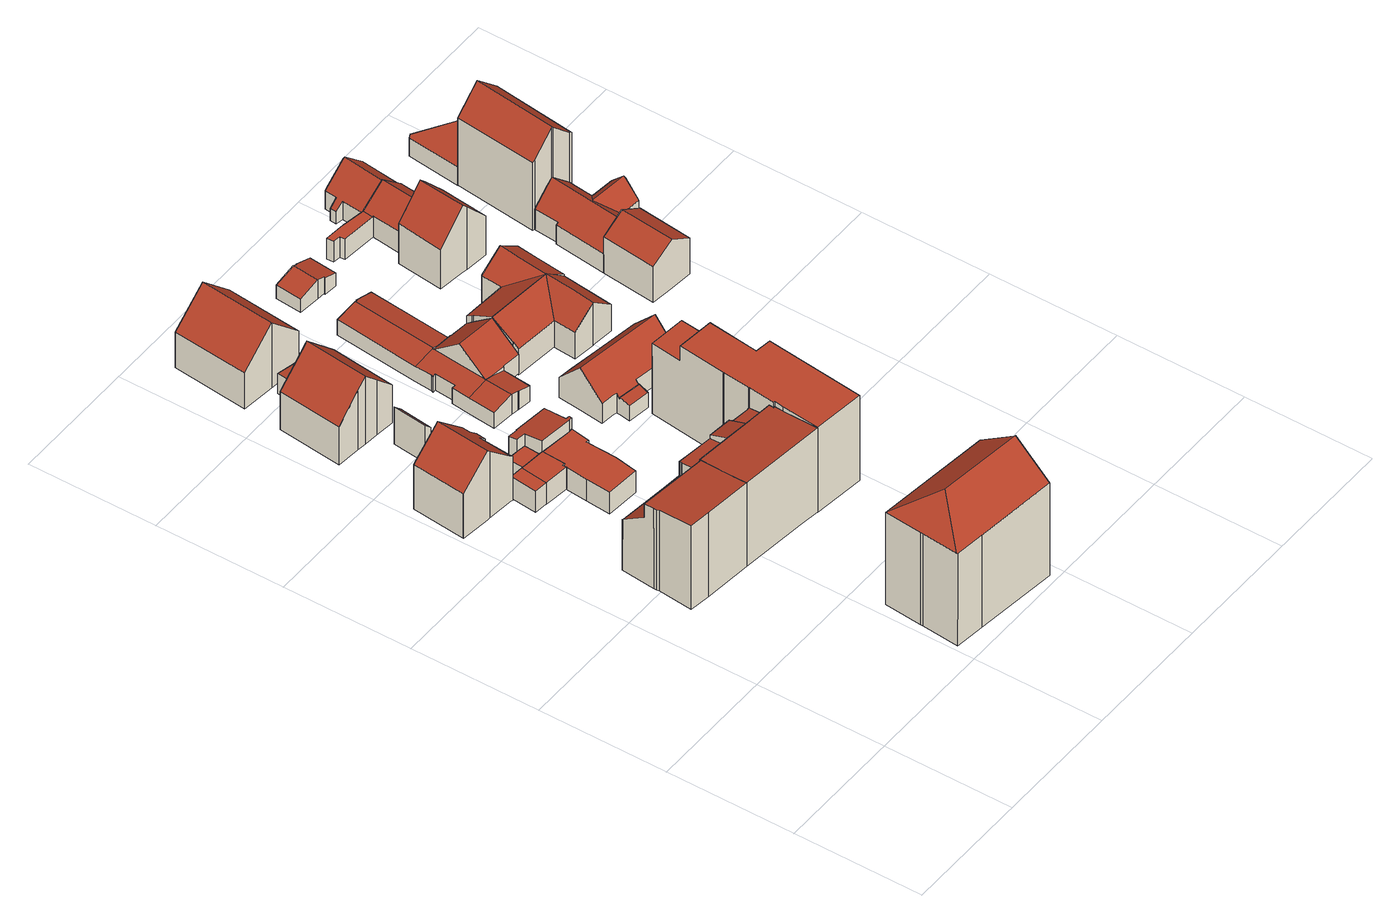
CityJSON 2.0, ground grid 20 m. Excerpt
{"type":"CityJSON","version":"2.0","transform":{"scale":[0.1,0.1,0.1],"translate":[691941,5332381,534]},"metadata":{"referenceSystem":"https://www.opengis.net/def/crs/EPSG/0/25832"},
"CityObjects":{
"building1":{"type":"Building","attributes":{"Gemeindeschluessel":"09162000","HoeheDach":"549.663","HoeheGrund":"535.020","Methode":"2000","NiedrigsteTraufeDesGebaeudes":"543.755","Geometrietyp2DReferenz":"3000","function":"31001_1000","roofType":"1000","measuredHeight":14.64,"storeysAboveGround":5},"geometry":[{"type":"MultiSurface","lod":"2","boundaries":[[[0,1,2,3]],[[4,5,6,7]],[[5,4,8,9]],[[10,11,12,13]],[[14,15,16,17]],[[18,19,7,6,20,21]],[[17,16,22,23]],[[19,24,22,16,15,8,4,7]],[[13,12,25,26]],[[27,28,0,3,10,13,26,29,20,6,5,9,14,17,23]],[[30,18,21,31,25,12,11,2,1,32,33]],[[26,25,31,29]],[[9,8,15,14]],[[3,2,11,10]],[[28,32,1,0]],[[30,24,19,18]],[[27,33,32,28]],[[29,31,21,20]],[[27,23,22,24,30,33]]],"semantics":{"surfaces":[{"type":"WallSurface"},{"type":"RoofSurface"},{"type":"GroundSurface"}],"values":[0,0,0,0,0,0,0,1,0,2,1,0,0,0,0,0,0,0,0]}}]},
"building2":{"type":"Building","attributes":{"Gemeindeschluessel":"09162000","HoeheDach":"547.030","HoeheGrund":"534.850","Methode":"2000","NiedrigsteTraufeDesGebaeudes":"541.292","Geometrietyp2DReferenz":"3000","function":"31001_1000","roofType":"3100","measuredHeight":12.18,"storeysAboveGround":2},"geometry":[{"type":"MultiSurface","lod":"2","boundaries":[[[34,35,36,37,38,39]],[[40,41,42,43,36,35]],[[37,44,45,46,38]],[[47,48,49,50]],[[51,52,53,54]],[[55,46,45,56]],[[57,58,52,51]],[[57,51,54,41,40,35,34,39,55,56,59,60,61,47,50]],[[39,38,46,55]],[[50,49,58,57]],[[54,53,42,41]],[[61,62,48,47]],[[44,63,62,61,60,59,56,45]],[[36,43,42,53,52,58,49,48,62,63,44,37]]],"semantics":{"surfaces":[{"type":"WallSurface"},{"type":"RoofSurface"},{"type":"GroundSurface"}],"values":[0,0,1,0,0,0,0,2,0,0,0,0,0,1]}}]},
"building3":{"type":"Building","attributes":{"Gemeindeschluessel":"09162000","HoeheDach":"538.920","HoeheGrund":"535.190","Methode":"1000","NiedrigsteTraufeDesGebaeudes":"538.920","Geometrietyp2DReferenz":"3000","function":"31001_2000","roofType":"1000","measuredHeight":3.73},"geometry":[{"type":"MultiSurface","lod":"2","boundaries":[[[64,65,66,67]],[[68,69,70,71]],[[67,66,69,68]],[[65,72,70,69,66]],[[67,68,71,73,64]],[[71,70,72,73]],[[73,72,65,64]]],"semantics":{"surfaces":[{"type":"WallSurface"},{"type":"RoofSurface"},{"type":"GroundSurface"}],"values":[0,0,0,1,2,0,0]}}]},
"building4":{"type":"Building","attributes":{"Gemeindeschluessel":"09162000","HoeheDach":"555.660","HoeheGrund":"535.030","Methode":"2000","NiedrigsteTraufeDesGebaeudes":"551.093","Geometrietyp2DReferenz":"3000","function":"31001_9998","roofType":"3200","measuredHeight":20.63,"storeysAboveGround":5},"geometry":[{"type":"MultiSurface","lod":"2","boundaries":[[[74,75,76,77]],[[78,79,80,81,82]],[[83,84,85,81,80,74,77,86,87]],[[85,88,82,81]],[[84,83,89,90,91]],[[78,82,88,91,90,92]],[[77,76,93,86]],[[84,91,88,85]],[[89,83,87,94]],[[80,79,75,74]],[[92,76,75,79,78]],[[94,93,76,92,90,89]],[[94,87,86,93]]],"semantics":{"surfaces":[{"type":"WallSurface"},{"type":"GroundSurface"},{"type":"RoofSurface"}],"values":[0,0,1,0,0,2,0,0,0,0,2,2,0]}}]},
"building5":{"type":"Building","attributes":{"Gemeindeschluessel":"09162000","HoeheDach":"538.890","HoeheGrund":"535.150","Methode":"2000","NiedrigsteTraufeDesGebaeudes":"538.890","Geometrietyp2DReferenz":"3000","function":"51009_1610","roofType":"1000","measuredHeight":3.74},"geometry":[{"type":"MultiSurface","lod":"2","boundaries":[[[95,96,97,98,99,100]],[[101,99,98,97,102,103,104,72,65]],[[96,105,106,103,102,97]],[[100,99,101,107]],[[108,72,104,109]],[[110,65,72,108]],[[105,96,95,100,107,110,108,109,106]],[[107,101,65,110]],[[109,104,103,106]]],"semantics":{"surfaces":[{"type":"WallSurface"},{"type":"RoofSurface"},{"type":"GroundSurface"}],"values":[0,1,0,0,0,0,2,0,0]}}]},
"building6":{"type":"Building","attributes":{"Gemeindeschluessel":"09162000","HoeheDach":"541.373","HoeheGrund":"534.904","Methode":"1000","NiedrigsteTraufeDesGebaeudes":"540.165","Geometrietyp2DReferenz":"3000","function":"51009_1610","roofType":"2100","measuredHeight":6.47},"geometry":[{"type":"MultiSurface","lod":"2","boundaries":[[[111,112,113,114]],[[115,116,113,112]],[[111,114,117,118]],[[118,115,112,111]],[[117,116,115,118]],[[114,113,116,117]]],"semantics":{"surfaces":[{"type":"WallSurface"},{"type":"RoofSurface"},{"type":"GroundSurface"}],"values":[0,1,2,0,0,0]}}]},
"building7":{"type":"Building","attributes":{"Gemeindeschluessel":"09162000","HoeheDach":"538.238","HoeheGrund":"535.250","Methode":"1000","NiedrigsteTraufeDesGebaeudes":"538.238","Geometrietyp2DReferenz":"3000","function":"31001_2000","roofType":"1000","measuredHeight":2.99},"geometry":[{"type":"MultiSurface","lod":"2","boundaries":[[[119,120,121,122]],[[123,124,125,126]],[[125,122,121,126]],[[123,126,121,120,127]],[[123,127,128,124]],[[124,128,119,122,125]],[[128,127,120,119]]],"semantics":{"surfaces":[{"type":"WallSurface"},{"type":"GroundSurface"},{"type":"RoofSurface"}],"values":[0,0,0,1,0,2,0]}}]},
"building8":{"type":"Building","attributes":{"Gemeindeschluessel":"09162000","HoeheDach":"549.665","HoeheGrund":"535.026","Methode":"2000","NiedrigsteTraufeDesGebaeudes":"546.228","Geometrietyp2DReferenz":"3000","function":"31001_1000","roofType":"1000","measuredHeight":14.64,"storeysAboveGround":5},"geometry":[{"type":"MultiSurface","lod":"2","boundaries":[[[129,130,131,132,133,134,135]],[[136,137,138,139]],[[129,140,141,130]],[[142,2,3,143,144]],[[0,1,32,28]],[[23,134,133,17]],[[145,146,147,148]],[[140,149,150,147]],[[135,151,149,140,129]],[[152,153,142,144]],[[142,153,154,155,156,150,149,151,33,32,1,2]],[[28,32,33,27]],[[148,147,150,156,157]],[[14,132,131,158]],[[17,133,132,14]],[[159,160,152,144,143,3,0,28,27,23,17,14,158,136,139,161,162]],[[159,162,163,157,156,155]],[[159,155,154,160]],[[160,154,153,152]],[[23,27,33,151,135,134]],[[3,2,1,0]],[[157,163,164,138,137,145,148]],[[161,164,163,162]],[[139,138,164,161]],[[136,158,131,130,141,146,145,137]],[[147,146,141,140]]],"semantics":{"surfaces":[{"type":"RoofSurface"},{"type":"WallSurface"},{"type":"GroundSurface"}],"values":[0,1,1,1,1,1,1,1,1,1,0,1,1,1,1,2,1,1,1,1,1,0,1,1,1,0]}}]},
"building9":{"type":"Building","attributes":{"Gemeindeschluessel":"09162000","HoeheDach":"546.472","HoeheGrund":"534.720","Methode":"1000","NiedrigsteTraufeDesGebaeudes":"541.330","Geometrietyp2DReferenz":"3000","function":"31001_9998","roofType":"3100","measuredHeight":11.75,"storeysAboveGround":2},"geometry":[{"type":"MultiSurface","lod":"2","boundaries":[[[165,166,167,168]],[[169,170,171,167,166,172]],[[173,174,175,176,177,165,168,178,179]],[[168,167,171,178]],[[180,181,182,171,170]],[[179,182,181,173]],[[177,172,166,165]],[[176,169,172,177]],[[174,180,170,175]],[[173,181,180,174]],[[175,170,169,176]],[[178,171,182,179]]],"semantics":{"surfaces":[{"type":"WallSurface"},{"type":"RoofSurface"},{"type":"GroundSurface"}],"values":[0,1,2,0,1,0,0,0,0,0,0,0]}}]},
"building10":{"type":"Building","attributes":{"Gemeindeschluessel":"09162000","HoeheDach":"538.840","HoeheGrund":"535.021","Methode":"2000","NiedrigsteTraufeDesGebaeudes":"538.840","Geometrietyp2DReferenz":"3000","function":"31001_2000","roofType":"1000","measuredHeight":3.82},"geometry":[{"type":"MultiSurface","lod":"2","boundaries":[[[183,184,185,186]],[[187,183,186,188]],[[185,189,190,191,192,193,194,195,196,197,188,186]],[[198,199,193,192]],[[200,194,193,199]],[[187,188,197,201]],[[202,189,185,184]],[[203,191,190,204]],[[205,195,194,200]],[[204,190,189,202]],[[201,197,196,206]],[[203,204,202,184,183,187,201,206,205,200,199,198]],[[206,196,195,205]],[[203,198,192,191]]],"semantics":{"surfaces":[{"type":"WallSurface"},{"type":"RoofSurface"},{"type":"GroundSurface"}],"values":[0,0,1,0,0,0,0,0,0,0,0,2,0,0]}}]},
"building11":{"type":"Building","attributes":{"Gemeindeschluessel":"09162000","HoeheDach":"540.801","HoeheGrund":"535.021","Methode":"2000","NiedrigsteTraufeDesGebaeudes":"539.989","Geometrietyp2DReferenz":"3000","function":"31001_1000","roofType":"2100","measuredHeight":5.78,"storeysAboveGround":2},"geometry":[{"type":"MultiSurface","lod":"2","boundaries":[[[207,208,209,210,211,212,213,214,215,216,217]],[[218,213,212,219]],[[199,216,215,200]],[[220,210,209,221]],[[222,207,217,198]],[[198,217,216,199]],[[223,222,198,199,200,224,218,219,225,220,221]],[[224,214,213,218]],[[207,222,223,208]],[[225,211,210,220]],[[219,212,211,225]],[[200,215,214,224]],[[221,209,208,223]]],"semantics":{"surfaces":[{"type":"RoofSurface"},{"type":"WallSurface"},{"type":"GroundSurface"}],"values":[0,1,1,1,1,1,2,1,1,1,1,1,1]}}]},
"building12":{"type":"Building","attributes":{"Gemeindeschluessel":"09162000","HoeheDach":"538.023","HoeheGrund":"534.460","Methode":"2000","NiedrigsteTraufeDesGebaeudes":"537.237","Geometrietyp2DReferenz":"3000","function":"51009_1610","roofType":"1000","measuredHeight":3.56},"geometry":[{"type":"MultiSurface","lod":"2","boundaries":[[[226,227,228,229]],[[229,228,230,231]],[[231,230,232,233]],[[227,234,232,230,228]],[[229,231,233,235,226]],[[235,234,227,226]],[[233,232,234,235]]],"semantics":{"surfaces":[{"type":"WallSurface"},{"type":"RoofSurface"},{"type":"GroundSurface"}],"values":[0,0,0,1,2,0,0]}}]},
"building13":{"type":"Building","attributes":{"Gemeindeschluessel":"09162000","HoeheDach":"545.973","HoeheGrund":"534.650","Methode":"1000","NiedrigsteTraufeDesGebaeudes":"540.852","Geometrietyp2DReferenz":"3000","function":"31001_9998","roofType":"3100","measuredHeight":11.32,"storeysAboveGround":2},"geometry":[{"type":"MultiSurface","lod":"2","boundaries":[[[236,237,238,239]],[[240,241,242,243]],[[244,245,241,240]],[[244,240,243,246,236,239]],[[245,238,237,241]],[[237,236,246,247]],[[241,237,247,242]],[[239,238,245,244]],[[243,242,247,246]]],"semantics":{"surfaces":[{"type":"WallSurface"},{"type":"GroundSurface"},{"type":"RoofSurface"}],"values":[0,0,0,1,2,0,2,0,0]}}]},
"building14":{"type":"Building","attributes":{"Gemeindeschluessel":"09162000","HoeheDach":"549.826","HoeheGrund":"534.890","Methode":"2000","NiedrigsteTraufeDesGebaeudes":"547.249","Geometrietyp2DReferenz":"3000","function":"31001_1000","roofType":"1000","measuredHeight":14.94,"storeysAboveGround":5},"geometry":[{"type":"MultiSurface","lod":"2","boundaries":[[[248,249,250,251,252,253]],[[254,255,256,257,258,259]],[[251,250,257,256]],[[260,261,262,263]],[[259,258,264,265]],[[265,264,261,260]],[[266,267,268,269]],[[263,262,270,271]],[[248,253,254,259,265,260,263,271,272,266,269,273,274]],[[271,270,275,272]],[[272,275,267,266]],[[261,264,258,257,250,249,276,277,268,267,275,270,262]],[[269,268,277,273]],[[273,277,276,274]],[[256,255,252,251]],[[274,276,249,248]],[[253,252,255,254]]],"semantics":{"surfaces":[{"type":"WallSurface"},{"type":"GroundSurface"},{"type":"RoofSurface"}],"values":[0,0,0,0,0,0,0,0,1,0,0,2,0,0,2,0,0]}}]},
"building15":{"type":"Building","attributes":{"Gemeindeschluessel":"09162000","HoeheDach":"541.882","HoeheGrund":"534.870","Methode":"2000","NiedrigsteTraufeDesGebaeudes":"537.568","Geometrietyp2DReferenz":"3000","function":"31001_9998","roofType":"3100","measuredHeight":7.01,"storeysAboveGround":2},"geometry":[{"type":"MultiSurface","lod":"2","boundaries":[[[278,279,280,281,282]],[[283,284,285]],[[286,287,288,289]],[[290,291,292,284,283]],[[287,286,293,294]],[[295,296,297,298]],[[299,300,301,302]],[[303,304,305,306,307,308]],[[301,309,310,311,312,302]],[[313,314,315,316]],[[317,318,319,320]],[[321,322,323,324]],[[294,293,325,326]],[[315,314,300,299]],[[327,328,329,330,331,332,333,334,335]],[[336,285,337,338]],[[339,340,341,342]],[[284,292,340,305,304]],[[324,323,335,334]],[[318,317,322,321]],[[282,338,337,285,284,304,303,343,297,296,310,309]],[[294,326,319,318,321,324,334,333,332,331,316,315,299,302,312,311,295,298,344,308,307,306,339,342,345,346,347,288,287]],[[314,313,330,329,328,279,278,300]],[[326,325,320,319]],[[291,348,349,350,341,340,292]],[[280,279,327,335,323,322,317,320,351,336,338,281]],[[338,282,281]],[[311,310,296,295]],[[342,341,350,345]],[[288,347,346,349,348,352,289]],[[300,278,282,309,301]],[[344,343,303,308]],[[328,327,279]],[[351,320,325,293,286,289,352,291,290,283,285,336]],[[331,330,313,316]],[[298,297,343,344]],[[291,352,348]],[[306,305,340,339]],[[345,350,349,346]]],"semantics":{"surfaces":[{"type":"WallSurface"},{"type":"RoofSurface"},{"type":"GroundSurface"}],"values":[0,0,0,0,0,0,0,0,0,0,0,0,0,0,0,0,0,1,0,0,1,2,1,0,1,1,0,0,0,0,1,0,0,1,0,0,0,0,0]}}]},
"building16":{"type":"Building","attributes":{"Gemeindeschluessel":"09162000","HoeheDach":"542.113","HoeheGrund":"534.690","Methode":"2000","NiedrigsteTraufeDesGebaeudes":"537.309","Geometrietyp2DReferenz":"3000","function":"31001_3065","roofType":"3100","measuredHeight":7.42,"storeysAboveGround":1},"geometry":[{"type":"MultiSurface","lod":"2","boundaries":[[[353,354,355,356,357,358]],[[359,360,361,362,363,364]],[[365,366,364,363,367,368,355,354]],[[369,370,371,372]],[[373,374,375,376]],[[368,367,363,362,377,378,356,355]],[[372,371,374,373,379,380,381]],[[374,371,370,375]],[[382,383,384,385,353,358]],[[375,370,369,384,383,386,376]],[[387,360,359,388,381,380]],[[385,384,369,372,381,388,359,364,366,365,354,353]],[[361,360,387,380,379,373,376,386,383,382,358,357,356,378,377,362]]],"semantics":{"surfaces":[{"type":"WallSurface"},{"type":"RoofSurface"},{"type":"GroundSurface"}],"values":[0,0,1,0,0,0,0,1,0,0,0,1,2]}}]},
"building17":{"type":"Building","attributes":{"Gemeindeschluessel":"09162000","HoeheDach":"538.290","HoeheGrund":"534.980","Methode":"2000","NiedrigsteTraufeDesGebaeudes":"537.271","Geometrietyp2DReferenz":"3000","function":"31001_2000","roofType":"3100","measuredHeight":3.31},"geometry":[{"type":"MultiSurface","lod":"2","boundaries":[[[389,390,391,392,393,394]],[[395,396,397,398]],[[399,400,396,395]],[[401,402,403,404]],[[398,397,394,393]],[[391,390,405,406]],[[400,407,403,402,405,390,389,396]],[[396,389,394,397]],[[404,408,399,395,398,393,392,391,406,401]],[[406,405,402,401]],[[404,403,407,408]],[[408,407,400,399]]],"semantics":{"surfaces":[{"type":"WallSurface"},{"type":"RoofSurface"},{"type":"GroundSurface"}],"values":[0,0,0,0,0,0,1,1,2,0,0,0]}}]},
"building18":{"type":"Building","attributes":{"Gemeindeschluessel":"09162000","HoeheDach":"542.159","HoeheGrund":"534.570","Methode":"1000","NiedrigsteTraufeDesGebaeudes":"539.218","Geometrietyp2DReferenz":"3000","function":"31001_1000","roofType":"3100","measuredHeight":7.59,"storeysAboveGround":1},"geometry":[{"type":"MultiSurface","lod":"2","boundaries":[[[409,410,411,412,413,414,415]],[[415,414,413,416,417,418]],[[419,420,421,422]],[[423,419,422,424,418,417,416,425,426,427,428,429,430,431]],[[421,420,432,433,411,410,409]],[[425,434,435,426]],[[424,422,421,409,415,418]],[[413,412,436,437,438,435,434]],[[416,413,434,425]],[[419,423,431,433,432,420]],[[436,412,411,433,431,430,429,428,437]],[[427,438,437,428]],[[426,435,438,427]]],"semantics":{"surfaces":[{"type":"RoofSurface"},{"type":"WallSurface"},{"type":"GroundSurface"}],"values":[0,1,1,2,0,1,1,0,1,1,1,1,1]}}]},
"building19":{"type":"Building","attributes":{"Gemeindeschluessel":"09162000","HoeheDach":"542.142","HoeheGrund":"534.490","Methode":"1000","NiedrigsteTraufeDesGebaeudes":"539.425","Geometrietyp2DReferenz":"3000","function":"31001_1000","roofType":"3100","measuredHeight":7.65,"storeysAboveGround":1},"geometry":[{"type":"MultiSurface","lod":"2","boundaries":[[[439,440,441,442,443,412]],[[444,445,446,447]],[[448,449,450,451,452,453]],[[412,443,442,449,448,453,454,455]],[[455,456,447,446]],[[457,458,459,460,461,462,444,447,456,463,452,451,450,464,465]],[[461,437,466,462]],[[442,441,465,464,450,449]],[[462,466,445,444]],[[460,459,458,439,412,436,437,461]],[[436,412,455,446,445,466,437]],[[458,457,465,441,440,439]],[[455,454,453,452,463,456]]],"semantics":{"surfaces":[{"type":"RoofSurface"},{"type":"WallSurface"},{"type":"GroundSurface"}],"values":[0,1,1,0,1,2,1,1,1,1,0,1,1]}}]},
"building20":{"type":"Building","attributes":{"Gemeindeschluessel":"09162000","HoeheDach":"546.281","HoeheGrund":"534.590","Methode":"1000","NiedrigsteTraufeDesGebaeudes":"541.530","Geometrietyp2DReferenz":"3000","function":"31001_1000","roofType":"3100","measuredHeight":11.69,"storeysAboveGround":2},"geometry":[{"type":"MultiSurface","lod":"2","boundaries":[[[467,468,469,470,471]],[[472,473,474,475]],[[476,477,478,479]],[[480,475,474,467,471,481]],[[472,475,480,481,482,483,484,476,479]],[[468,477,476,484,483,469]],[[482,470,469,483]],[[479,478,473,472]],[[474,473,478,477,468,467]],[[481,471,470,482]]],"semantics":{"surfaces":[{"type":"RoofSurface"},{"type":"WallSurface"},{"type":"GroundSurface"}],"values":[0,1,1,1,2,1,1,1,0,1]}}]},
"building21":{"type":"Building","attributes":{"Gemeindeschluessel":"09162000","HoeheDach":"541.179","HoeheGrund":"534.478","Methode":"1000","NiedrigsteTraufeDesGebaeudes":"538.147","Geometrietyp2DReferenz":"3000","function":"31001_1000","roofType":"3100","measuredHeight":6.7,"storeysAboveGround":1},"geometry":[{"type":"MultiSurface","lod":"2","boundaries":[[[485,486,487,488]],[[489,490,491,492,493]],[[494,495,485,488,490,489,496,497,498,499,500]],[[496,489,493,501,502]],[[503,501,493,492,504,505,506]],[[496,502,507,497]],[[499,506,505,500]],[[498,503,506,499]],[[508,509,504,492,491,487,486]],[[494,500,505,504,509]],[[507,502,501,503]],[[497,507,503,498]],[[488,487,491,490]],[[495,508,486,485]],[[494,509,508,495]]],"semantics":{"surfaces":[{"type":"WallSurface"},{"type":"GroundSurface"},{"type":"RoofSurface"}],"values":[0,0,1,0,2,0,0,0,2,0,2,0,0,0,0]}}]},
"building22":{"type":"Building","attributes":{"Gemeindeschluessel":"09162000","HoeheDach":"542.995","HoeheGrund":"534.510","Methode":"1000","NiedrigsteTraufeDesGebaeudes":"540.799","Geometrietyp2DReferenz":"3000","function":"31001_1000","roofType":"3100","measuredHeight":8.48,"storeysAboveGround":1},"geometry":[{"type":"MultiSurface","lod":"2","boundaries":[[[510,511,512,513,514,515]],[[515,514,516,517]],[[518,519,512,511]],[[512,519,520,513]],[[520,519,518,521,517,516]],[[513,520,516,514]],[[511,510,515,517,521,518]]],"semantics":{"surfaces":[{"type":"WallSurface"},{"type":"RoofSurface"},{"type":"GroundSurface"}],"values":[0,0,0,1,0,1,2]}}]},
"building23":{"type":"Building","attributes":{"Gemeindeschluessel":"09162000","HoeheDach":"540.990","HoeheGrund":"534.390","Methode":"2000","NiedrigsteTraufeDesGebaeudes":"536.505","Geometrietyp2DReferenz":"3000","function":"31001_1000","roofType":"3100","measuredHeight":6.6,"storeysAboveGround":1},"geometry":[{"type":"MultiSurface","lod":"2","boundaries":[[[522,523,524,525]],[[526,527,528,529,530,531,532,533,534,535,536,537,538]],[[532,539,540,533]],[[530,541,542,531]],[[531,542,539,532]],[[529,543,541,530]],[[524,523,538,537,536,544]],[[545,544,536,535,534,546]],[[533,540,546,534]],[[528,527,526,522,525,547,543,529]],[[541,543,547,525,524,544,545,546,540,539,542]],[[538,523,522,526]]],"semantics":{"surfaces":[{"type":"RoofSurface"},{"type":"GroundSurface"},{"type":"WallSurface"}],"values":[0,1,2,2,2,2,2,2,2,2,0,2]}}]},
"building24":{"type":"Building","attributes":{"Gemeindeschluessel":"09162000","HoeheDach":"541.307","HoeheGrund":"534.535","Methode":"2000","NiedrigsteTraufeDesGebaeudes":"537.817","Geometrietyp2DReferenz":"3000","function":"31001_1000","roofType":"3100","measuredHeight":6.77,"storeysAboveGround":1},"geometry":[{"type":"MultiSurface","lod":"2","boundaries":[[[548,549,550,551,552]],[[553,554,551,550]],[[555,556,553,550,549]],[[557,558,559,560]],[[561,562,559,558]],[[563,564,548,552]],[[565,566,555,549,548,564,560,559,567,568]],[[569,562,561,570]],[[557,560,564,563]],[[571,572,569,570]],[[573,574,575,518,517,571,570,561,558,557,563,552,551,554]],[[569,572,576,567,559,562]],[[573,554,553,556,577]],[[565,568,518,575]],[[573,577,578,574]],[[555,566,578,577,556]],[[572,571,517,576]],[[566,565,575,574,578]],[[517,518,568,567,576]]],"semantics":{"surfaces":[{"type":"WallSurface"},{"type":"RoofSurface"},{"type":"GroundSurface"}],"values":[0,0,1,0,0,0,1,0,0,0,2,1,0,0,0,1,0,0,0]}}]},
"building25":{"type":"Building","attributes":{"Gemeindeschluessel":"09162000","HoeheDach":"550.040","HoeheGrund":"534.545","Methode":"2000","NiedrigsteTraufeDesGebaeudes":"546.185","Geometrietyp2DReferenz":"3000","function":"31001_1000","roofType":"3100","measuredHeight":15.49,"storeysAboveGround":3},"geometry":[{"type":"MultiSurface","lod":"2","boundaries":[[[563,579,580,557]],[[581,582,583,584]],[[585,586,582,581]],[[585,581,584,587,563,557,558,561,588]],[[588,589,586,585]],[[580,579,590,583,582,591]],[[561,592,589,588]],[[587,590,579,563]],[[584,583,590,587]],[[557,580,591,593,558]],[[558,593,592,561]],[[592,593,591,582,586,589]]],"semantics":{"surfaces":[{"type":"WallSurface"},{"type":"GroundSurface"},{"type":"RoofSurface"}],"values":[0,0,0,1,0,2,0,0,0,0,0,2]}}]},
"building26":{"type":"Building","attributes":{"Gemeindeschluessel":"09162000","HoeheDach":"541.314","HoeheGrund":"534.390","Methode":"1000","NiedrigsteTraufeDesGebaeudes":"537.297","Geometrietyp2DReferenz":"3000","function":"31001_1000","roofType":"3200","measuredHeight":6.92,"storeysAboveGround":1},"geometry":[{"type":"MultiSurface","lod":"2","boundaries":[[[594,595,596,597]],[[598,596,595,599]],[[600,601,602,603,596,598,604]],[[605,606,607,608,609,610,611,612,594,597]],[[606,605,597,596,603,602]],[[607,606,602,601,600,608]],[[604,598,599,613,614]],[[610,614,613,611]],[[613,599,595,594,612,611]],[[609,608,600,604,614,610]]],"semantics":{"surfaces":[{"type":"WallSurface"},{"type":"RoofSurface"},{"type":"GroundSurface"}],"values":[0,1,1,2,0,0,1,0,0,0]}}]}
},
"vertices":[
[171,357,10],[171,357,154],[169,334,157],[169,334,10],[74,460,98],[74,460,10],[72,461,10],[72,461,98],[147,452,98],[147,452,10],[94,342,10],[94,342,157],[62,346,157],[62,346,10],[182,449,10],[182,449,98],[182,445,100],[182,445,10],[69,424,148],[69,424,124],[67,408,10],[67,408,150],[181,445,100],[181,445,10],[177,412,124],[67,399,151],[67,399,10],[175,391,10],[172,363,10],[67,403,10],[177,412,148],[67,403,150],[172,363,153],[175,391,150],
[50,656,9],[54,656,9],[54,656,126],[50,656,130],[4,661,87],[4,661,9],[96,652,9],[98,651,9],[98,651,86],[96,652,87],[58,740,130],[12,745,87],[4,663,87],[105,723,9],[105,723,85],[118,722,73],[118,722,9],[103,708,9],[103,708,85],[98,654,86],[98,654,9],[4,663,9],[12,745,9],[116,707,9],[116,707,73],[58,740,9],[104,735,9],[106,735,9],[106,735,85],[104,735,87],
[115,610,12],[115,610,49],[94,612,49],[94,612,12],[98,651,12],[98,651,49],[98,654,49],[98,654,12],[120,652,49],[120,652,12],
[208,90,10],[208,90,172],[213,148,172],[213,148,10],[203,29,172],[208,85,172],[208,85,10],[203,28,10],[203,28,171],[387,68,10],[379,8,10],[249,23,10],[254,143,10],[394,127,10],[249,23,171],[387,68,216],[387,67,217],[379,8,172],[254,83,217],[254,143,172],[394,127,172],
[157,612,11],[158,612,11],[158,612,49],[157,612,49],[154,612,49],[154,612,11],[154,606,49],[159,624,49],[160,648,49],[127,651,49],[159,624,11],[160,648,11],[154,606,11],[120,652,11],[127,651,11],[115,610,11],
[91,784,9],[91,784,74],[97,836,74],[97,836,9],[103,783,62],[109,834,62],[109,834,9],[103,783,9],
[148,679,42],[148,679,12],[129,681,12],[129,681,42],[160,648,12],[160,648,42],[127,651,42],[127,651,12],[162,677,12],[162,677,42],
[236,408,128],[240,442,122],[207,446,122],[182,449,122],[182,445,123],[181,445,123],[178,414,128],[311,434,10],[311,434,122],[314,434,122],[314,434,10],[236,408,143],[240,442,128],[305,319,157],[272,323,10],[305,319,10],[277,438,122],[277,438,128],[273,404,143],[273,404,128],[236,408,148],[273,404,148],[178,414,148],[311,376,10],[311,376,150],[313,392,149],[311,392,149],[312,400,148],[312,400,128],[207,446,10],[311,392,10],[313,392,10],[315,434,10],[316,434,10],[316,434,122],[315,434,122],
[37,972,7],[37,972,74],[87,967,123],[87,967,7],[63,869,110],[78,867,125],[89,967,125],[26,872,74],[130,862,7],[100,865,7],[78,867,7],[63,869,7],[26,872,7],[89,967,7],[140,961,7],[100,865,103],[130,862,73],[140,961,74],
[148,534,10],[200,530,10],[200,530,48],[148,534,48],[151,572,10],[151,572,48],[206,565,48],[208,613,48],[212,612,48],[217,642,48],[211,642,48],[160,648,48],[158,612,48],[154,612,48],[154,606,48],[217,642,10],[211,642,10],[160,648,10],[154,606,10],[206,565,10],[212,612,10],[208,613,10],[158,612,10],[154,612,10],
[218,647,67],[212,648,67],[218,686,60],[164,692,60],[164,691,60],[149,693,60],[148,679,63],[162,677,63],[160,648,68],[211,642,68],[217,642,68],[148,679,10],[149,693,10],[164,692,10],[218,686,10],[218,647,10],[212,648,10],[162,677,10],[164,691,10],
[89,967,5],[89,967,40],[87,967,40],[87,967,5],[92,1015,40],[92,1015,5],[145,1009,32],[145,1009,5],[140,961,32],[140,961,5],
[107,1143,6],[107,1143,120],[159,1138,69],[159,1138,6],[95,1026,6],[95,1026,120],[43,1032,69],[43,1032,6],[147,1021,6],[147,1021,69],[55,1149,6],[55,1149,69],
[319,477,9],[319,477,158],[328,551,158],[328,551,132],[334,599,132],[334,599,9],[391,593,9],[391,593,132],[386,545,132],[386,545,158],[377,466,158],[377,466,9],[385,310,9],[385,310,158],[305,319,158],[305,319,9],[402,463,158],[402,463,9],[311,392,9],[311,392,158],[316,434,158],[316,434,9],[311,377,158],[311,377,9],[313,392,9],[315,434,9],[320,477,9],[313,392,158],[320,477,158],[315,434,158],
[233,788,44],[243,787,42],[233,788,42],[232,788,42],[232,788,44],[241,877,42],[241,877,44],[241,874,44],[306,870,42],[306,870,9],[276,873,9],[276,873,42],[242,877,42],[252,876,42],[242,877,44],[305,861,50],[305,861,9],[207,818,9],[207,818,37],[210,851,37],[210,851,9],[229,745,9],[229,745,44],[195,748,36],[195,748,9],[206,855,36],[208,881,36],[222,1013,36],[222,1013,9],[208,881,9],[206,855,9],[199,791,36],[202,819,36],[202,819,9],[199,791,9],[241,743,41],[242,743,41],[242,743,9],[241,743,9],[298,792,51],[298,792,9],[301,826,9],[301,826,79],[298,791,9],[298,791,50],[297,782,42],[297,782,9],[305,858,53],[305,858,9],[267,784,42],[267,784,36],[263,741,36],[262,740,36],[262,740,9],[263,741,9],[267,784,9],[267,785,9],[267,785,42],[237,833,79],[237,833,44],[233,791,44],[256,1009,9],[256,1009,44],[260,1009,43],[260,1009,9],[205,851,36],[205,851,9],[260,1010,9],[289,1007,9],[276,874,9],[276,874,36],[289,1007,36],[260,1010,43],[272,829,79],[276,874,42],
[284,642,41],[288,679,81],[292,715,42],[292,715,7],[288,679,7],[284,642,7],[420,621,41],[420,621,7],[425,658,7],[429,694,7],[429,694,42],[425,658,81],[311,676,81],[356,669,81],[360,705,42],[315,712,42],[310,633,35],[310,633,37],[345,627,37],[345,627,35],[342,611,7],[342,611,33],[308,616,33],[308,616,7],[360,705,7],[315,712,7],[345,627,7],[346,633,7],[346,633,41],[306,639,7],[311,638,7],[311,638,41],[306,639,41],[310,633,7],[352,632,7],[352,632,41],
[266,1113,43],[272,1112,41],[272,1112,10],[266,1113,10],[232,1116,10],[232,1116,33],[262,1072,10],[262,1072,43],[228,1075,33],[228,1075,10],[275,1071,10],[275,1071,39],[299,1110,10],[299,1110,33],[295,1067,33],[295,1067,10],[272,1113,41],[272,1113,10],[274,1069,39],[274,1069,10],
[397,736,82],[402,771,82],[407,816,82],[407,816,81],[366,775,52],[366,774,52],[363,740,53],[366,775,6],[366,774,6],[363,740,6],[433,733,6],[433,733,52],[398,736,81],[398,736,6],[437,768,6],[397,736,6],[297,782,6],[298,791,6],[298,792,6],[301,826,6],[371,820,6],[407,816,6],[442,813,6],[437,768,52],[442,813,52],[297,782,52],[298,791,58],[371,820,81],[301,826,81],[298,792,59],
[442,813,55],[447,858,55],[451,892,55],[416,895,81],[412,862,81],[305,861,5],[305,861,61],[306,870,55],[306,870,5],[380,898,55],[415,895,81],[415,895,5],[380,898,5],[379,898,5],[379,898,54],[377,875,55],[376,865,55],[376,865,5],[447,858,5],[442,813,5],[407,816,5],[371,820,5],[301,826,5],[305,858,5],[377,875,5],[416,895,5],[451,892,5],[305,858,63],
[414,951,123],[421,1024,123],[395,1026,94],[379,1028,76],[371,956,75],[456,946,6],[456,946,75],[421,950,115],[421,950,6],[430,1023,6],[430,1023,114],[464,1019,75],[464,1019,6],[414,951,6],[371,956,6],[379,1028,6],[395,1026,6],[421,1024,6],
[334,1098,5],[334,1098,41],[334,1109,41],[334,1109,5],[403,1100,5],[367,1106,5],[367,1106,41],[403,1100,41],[403,1100,42],[347,1089,5],[346,1097,5],[472,1090,5],[464,1019,5],[430,1023,5],[395,1026,5],[402,1084,5],[438,1095,72],[472,1090,42],[430,1023,72],[401,1084,41],[402,1084,42],[395,1026,42],[464,1019,42],[346,1097,41],[347,1089,41],
[544,716,5],[579,713,5],[579,713,68],[544,716,90],[508,720,68],[508,720,5],[517,804,68],[517,804,5],[588,797,5],[588,797,68],[553,801,90],[553,801,5],
[472,1090,39],[480,1156,39],[447,1160,70],[438,1095,70],[472,1090,4],[438,1095,4],[405,1100,4],[403,1100,4],[407,1135,4],[395,1137,4],[396,1147,4],[408,1146,4],[410,1165,4],[413,1165,4],[445,1161,4],[447,1160,4],[480,1156,4],[396,1147,25],[408,1146,36],[407,1135,36],[395,1137,25],[403,1100,37],[445,1161,68],[413,1165,38],[410,1165,36],[405,1100,38],
[597,886,40],[597,879,39],[596,875,44],[596,875,5],[597,886,5],[630,871,44],[630,871,5],[567,857,65],[628,851,65],[569,920,5],[566,920,5],[566,920,73],[569,920,70],[533,923,5],[533,923,41],[601,917,5],[601,917,39],[592,828,39],[592,828,38],[553,801,73],[588,797,39],[529,884,41],[529,884,5],[526,885,5],[526,885,38],[628,848,5],[625,825,5],[592,828,5],[517,804,38],[628,848,63],[625,825,38],
[601,917,126],[569,920,158],[583,1049,5],[583,1049,160],[621,1045,123],[621,1045,5],[544,1052,5],[544,1052,122],[605,916,5],[530,924,5],[530,924,123],[605,916,123],[567,920,160],[533,923,126],[566,920,159],
[559,1136,4],[559,1136,36],[623,1092,36],[623,1092,4],[584,1078,73],[557,1135,39],[583,1049,71],[618,1046,35],[620,1045,33],[622,1084,35],[581,1049,73],[622,1084,4],[620,1045,4],[618,1046,4],[583,1049,4],[581,1049,4],[544,1052,4],[553,1134,4],[557,1135,4],[553,1134,36],[544,1052,36]
]}
